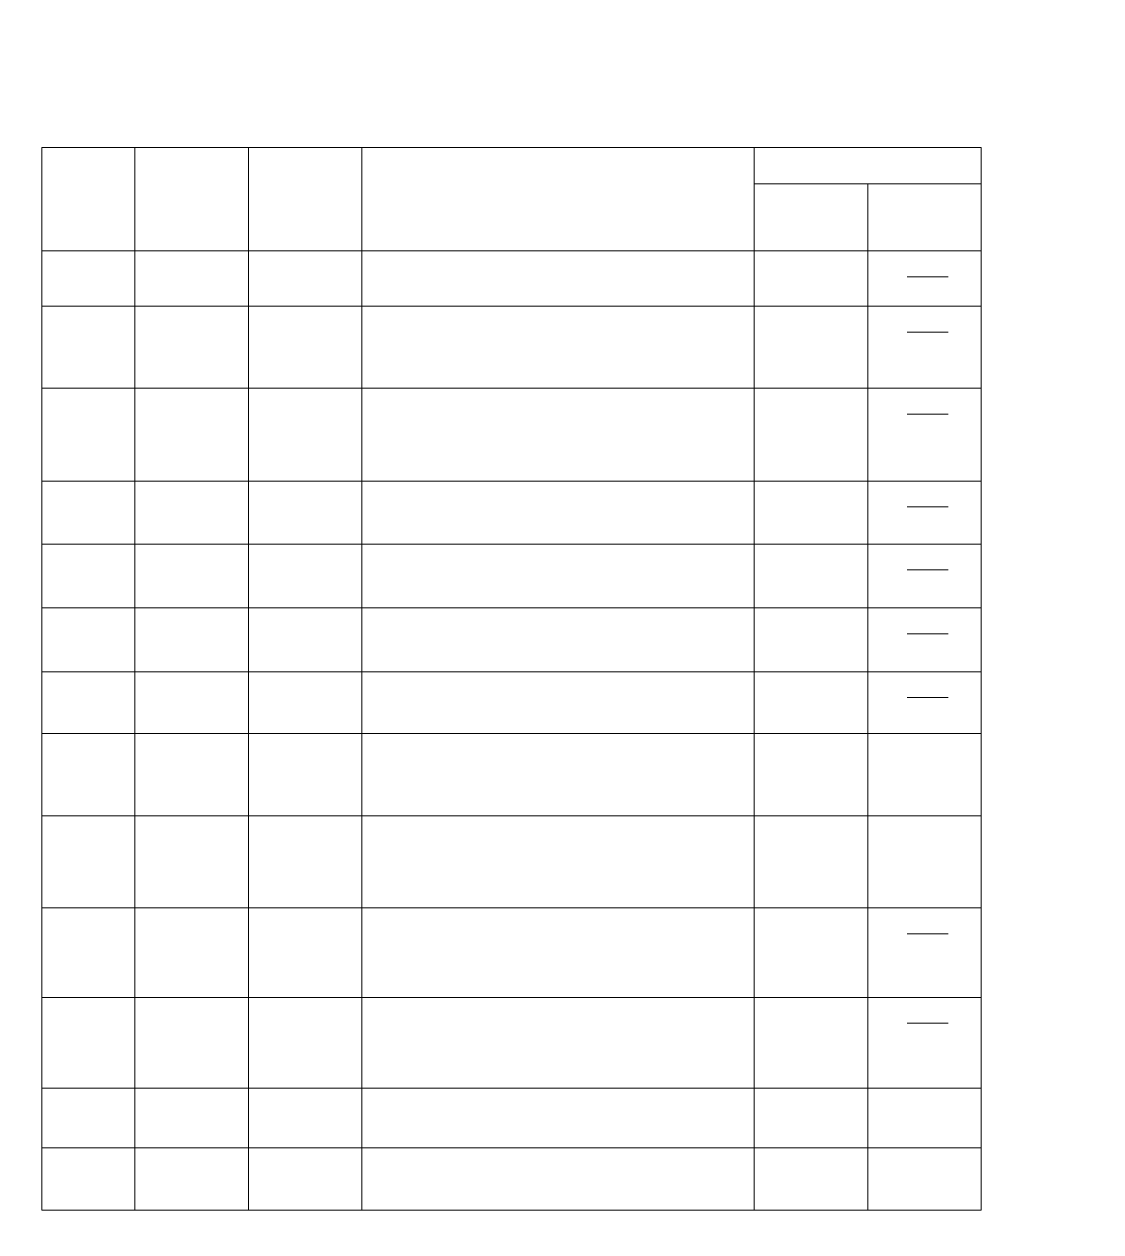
# Model space of a CAD drawing. Header units: millimetres. Extents: x 0 to 594, y 0 to 420.
# Drawn here: x 385.4 to 594, y 186 to 420 of the extents above; entities that cross this region are included whole.
import ezdxf

# ---------------------------------------------------------------- set-up
doc = ezdxf.new("R2010")
doc.units = ezdxf.units.MM
doc.linetypes.add('K5LT32796', pattern=[0])
doc.linetypes.add('K5LT_THIN', pattern=[0])
doc.layers.add('Системный слой', color=7, linetype='Continuous')

msp = doc.modelspace()

# ---------------------------------------------------------------- linework, layer by layer
at = {"layer": 'Системный слой', "color": 7, "linetype": 'K5LT32796', "lineweight": 0}
for p, q in [((388.82326, 396.0803), (388.82326, 190.24083)), ((388.82326, 396.0803), (570.82326, 396.0803)), ((406.82326, 396.0803), (406.82326, 190.24083)), ((428.82326, 396.0803), (428.82326, 190.24083)), ((450.82326, 396.0803), (450.82326, 190.24083)), ((526.82326, 396.0803), (526.82326, 190.24083)), ((570.82326, 396.0803), (570.82326, 190.24083)), ((526.82326, 389.0803), (570.82326, 389.0803)), ((548.82326, 389.0803), (548.82326, 190.24083)), ((388.82326, 376.0803), (570.82326, 376.0803)), ((388.82326, 365.35682), (570.82326, 365.35682)), ((388.82326, 349.45589), (570.82326, 349.45589)), ((388.82326, 331.47844), (570.82326, 331.47844)), ((388.82326, 319.29167), (570.82326, 319.29167)), ((388.82326, 306.92107), (570.82326, 306.92107)), ((388.82326, 294.55048), (570.82326, 294.55048)), ((388.82326, 282.60571), (570.82326, 282.60571)), ((388.82326, 266.63209), (570.82326, 266.63209)), ((388.82326, 248.7832), (570.82326, 248.7832)), ((388.82326, 231.46826), (570.82326, 231.46826)), ((388.82326, 213.90563), (570.82326, 213.90563)), ((388.82326, 202.34301), (570.82326, 202.34301)), ((388.82326, 190.24083), (570.82326, 190.24083))]:
    msp.add_line(p, q, dxfattribs=at)
at = {"layer": 'Системный слой', "color": 7, "linetype": 'K5LT_THIN', "lineweight": 18}
for p, q in [((556.44313, 371.06951), (564.44313, 371.06951)), ((556.44313, 360.34603), (564.44313, 360.34603)), ((556.44313, 344.4451), (564.44313, 344.4451)), ((556.44313, 326.46765), (564.44313, 326.46765)), ((556.44313, 314.28088), (564.44313, 314.28088)), ((556.44313, 301.91029), (564.44313, 301.91029)), ((556.44313, 289.53969), (564.44313, 289.53969)), ((556.44313, 243.77242), (564.44313, 243.77242)), ((556.44313, 226.45747), (564.44313, 226.45747))]:
    msp.add_line(p, q, dxfattribs=at)

doc.saveas('drawing.dxf')
